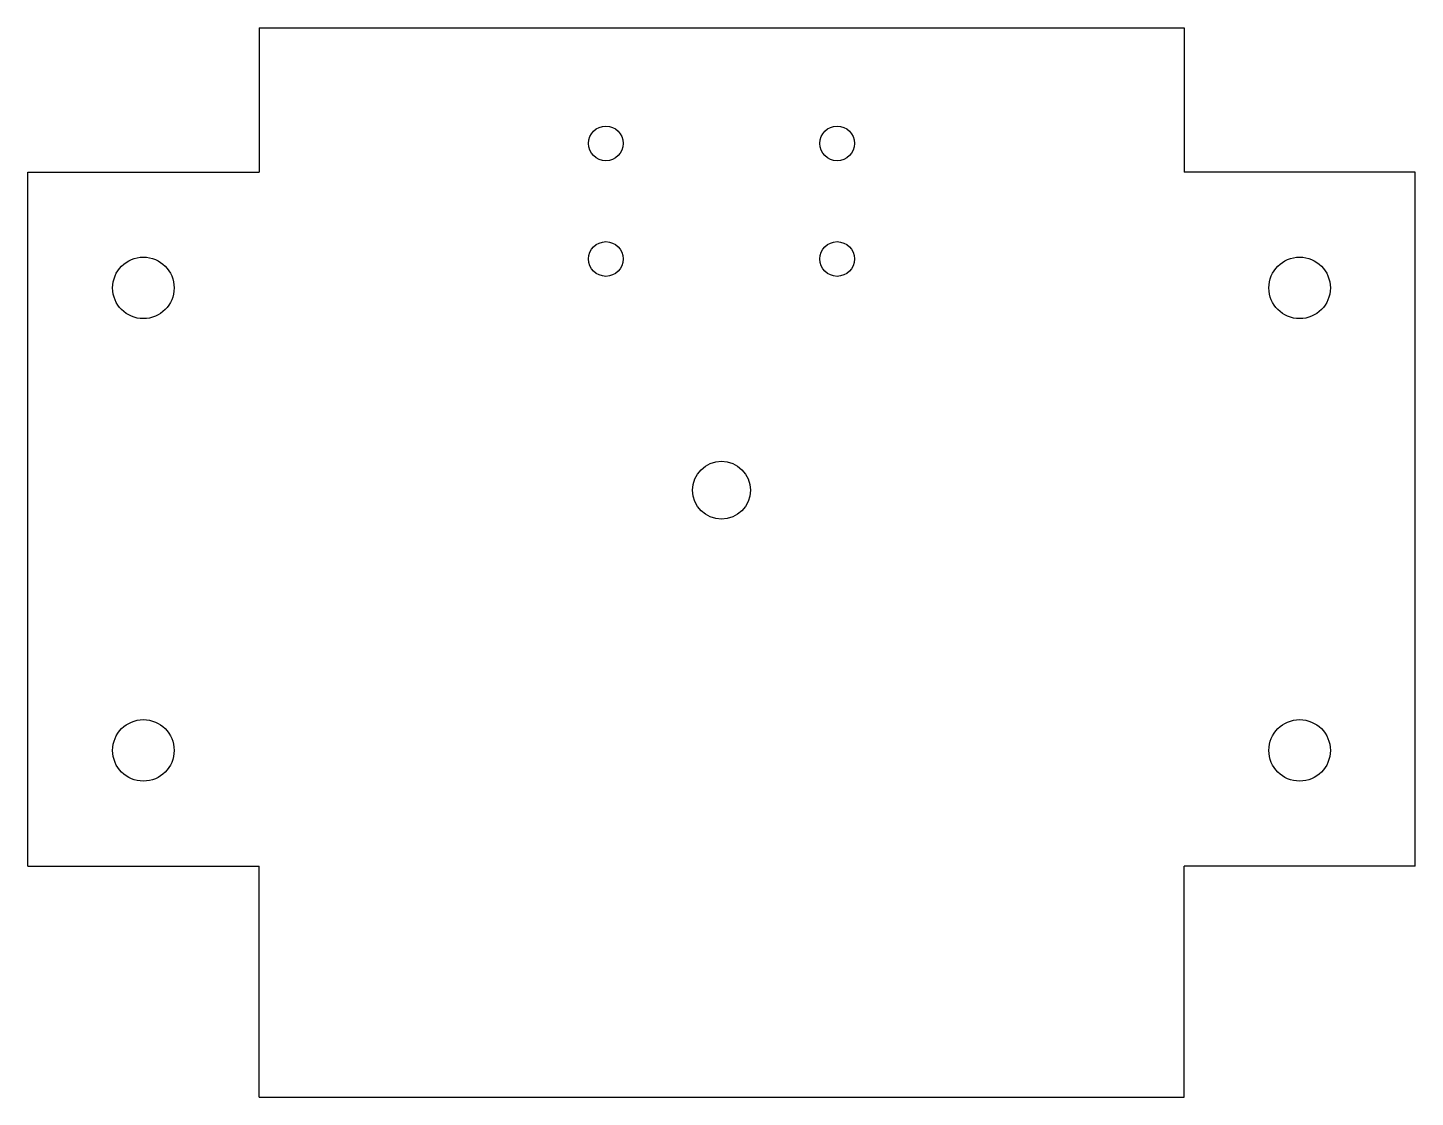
# Model space of a CAD drawing. Header units: millimetres. Extents: x 0 to 152, y 0 to 117.
import ezdxf

# ---------------------------------------------------------------- set-up
doc = ezdxf.new("R2010")
doc.units = ezdxf.units.MM

msp = doc.modelspace()

# ---------------------------------------------------------------- linework, layer by layer
at = {"color": 7, "linetype": 'Continuous', "lineweight": 25}
for p, q in [((25.4, 117.475), (25.4, 101.6)), ((25.4, 117.475), (127, 117.475)), ((127, 117.475), (127, 101.6)), ((0, 25.4), (0, 101.6)), ((0, 101.6), (25.4, 101.6)), ((152.4, 101.6), (127, 101.6)), ((152.4, 25.4), (152.4, 101.6)), ((0, 25.4), (25.4, 25.4)), ((25.4, 0), (25.4, 25.4)), ((152.4, 25.4), (127, 25.4)), ((127, 0), (127, 25.4)), ((25.4, 0), (127, 0))]:
    msp.add_line(p, q, dxfattribs=at)
for centre, radius in [((63.5, 104.775), 1.905), ((88.9, 104.775), 1.905), ((63.5, 92.075), 1.905), ((88.9, 92.075), 1.905), ((12.7, 88.9), 3.378), ((139.7, 88.9), 3.378), ((76.2, 66.675), 3.175), ((12.7, 38.1), 3.378), ((139.7, 38.1), 3.378)]:
    msp.add_circle(centre, radius, dxfattribs=at)

doc.saveas('drawing.dxf')
